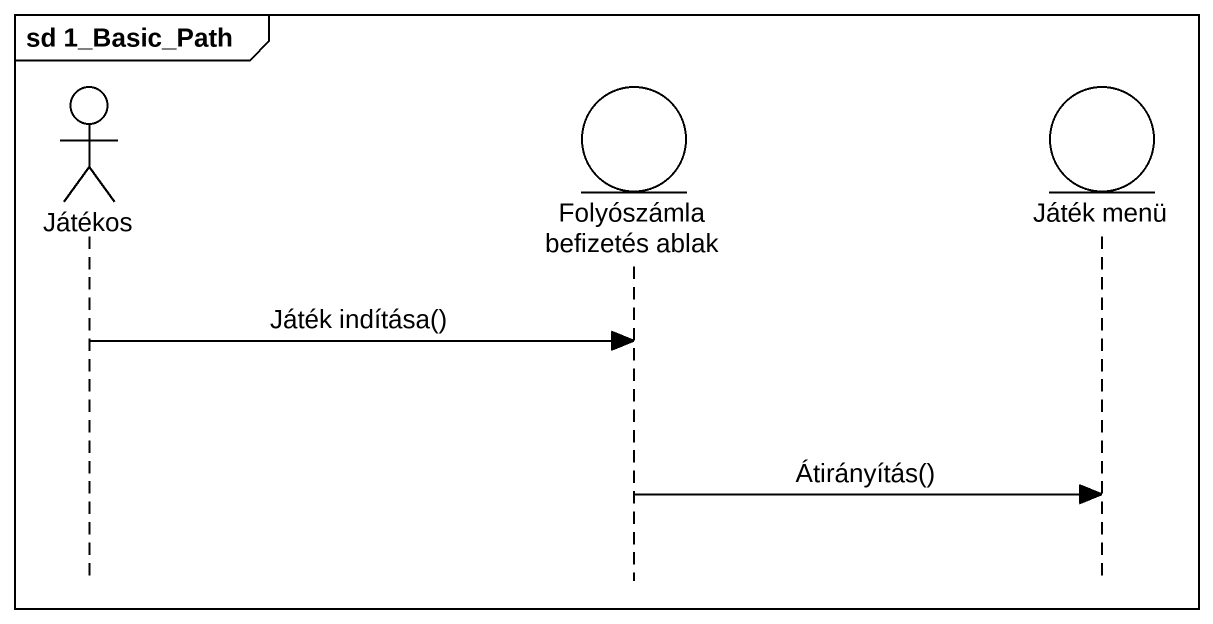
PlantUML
@startuml
mainframe sd 1_Basic_Path
hide footbox
actor Játékos
entity "Folyószámla befizetés ablak" as Folyószámla_befizetés_ablak
entity "Játék menü" as Játék_menü

Játékos -> Folyószámla_befizetés_ablak : Játék indítása()
Folyószámla_befizetés_ablak -> Játék_menü : Átirányítás()
@enduml
